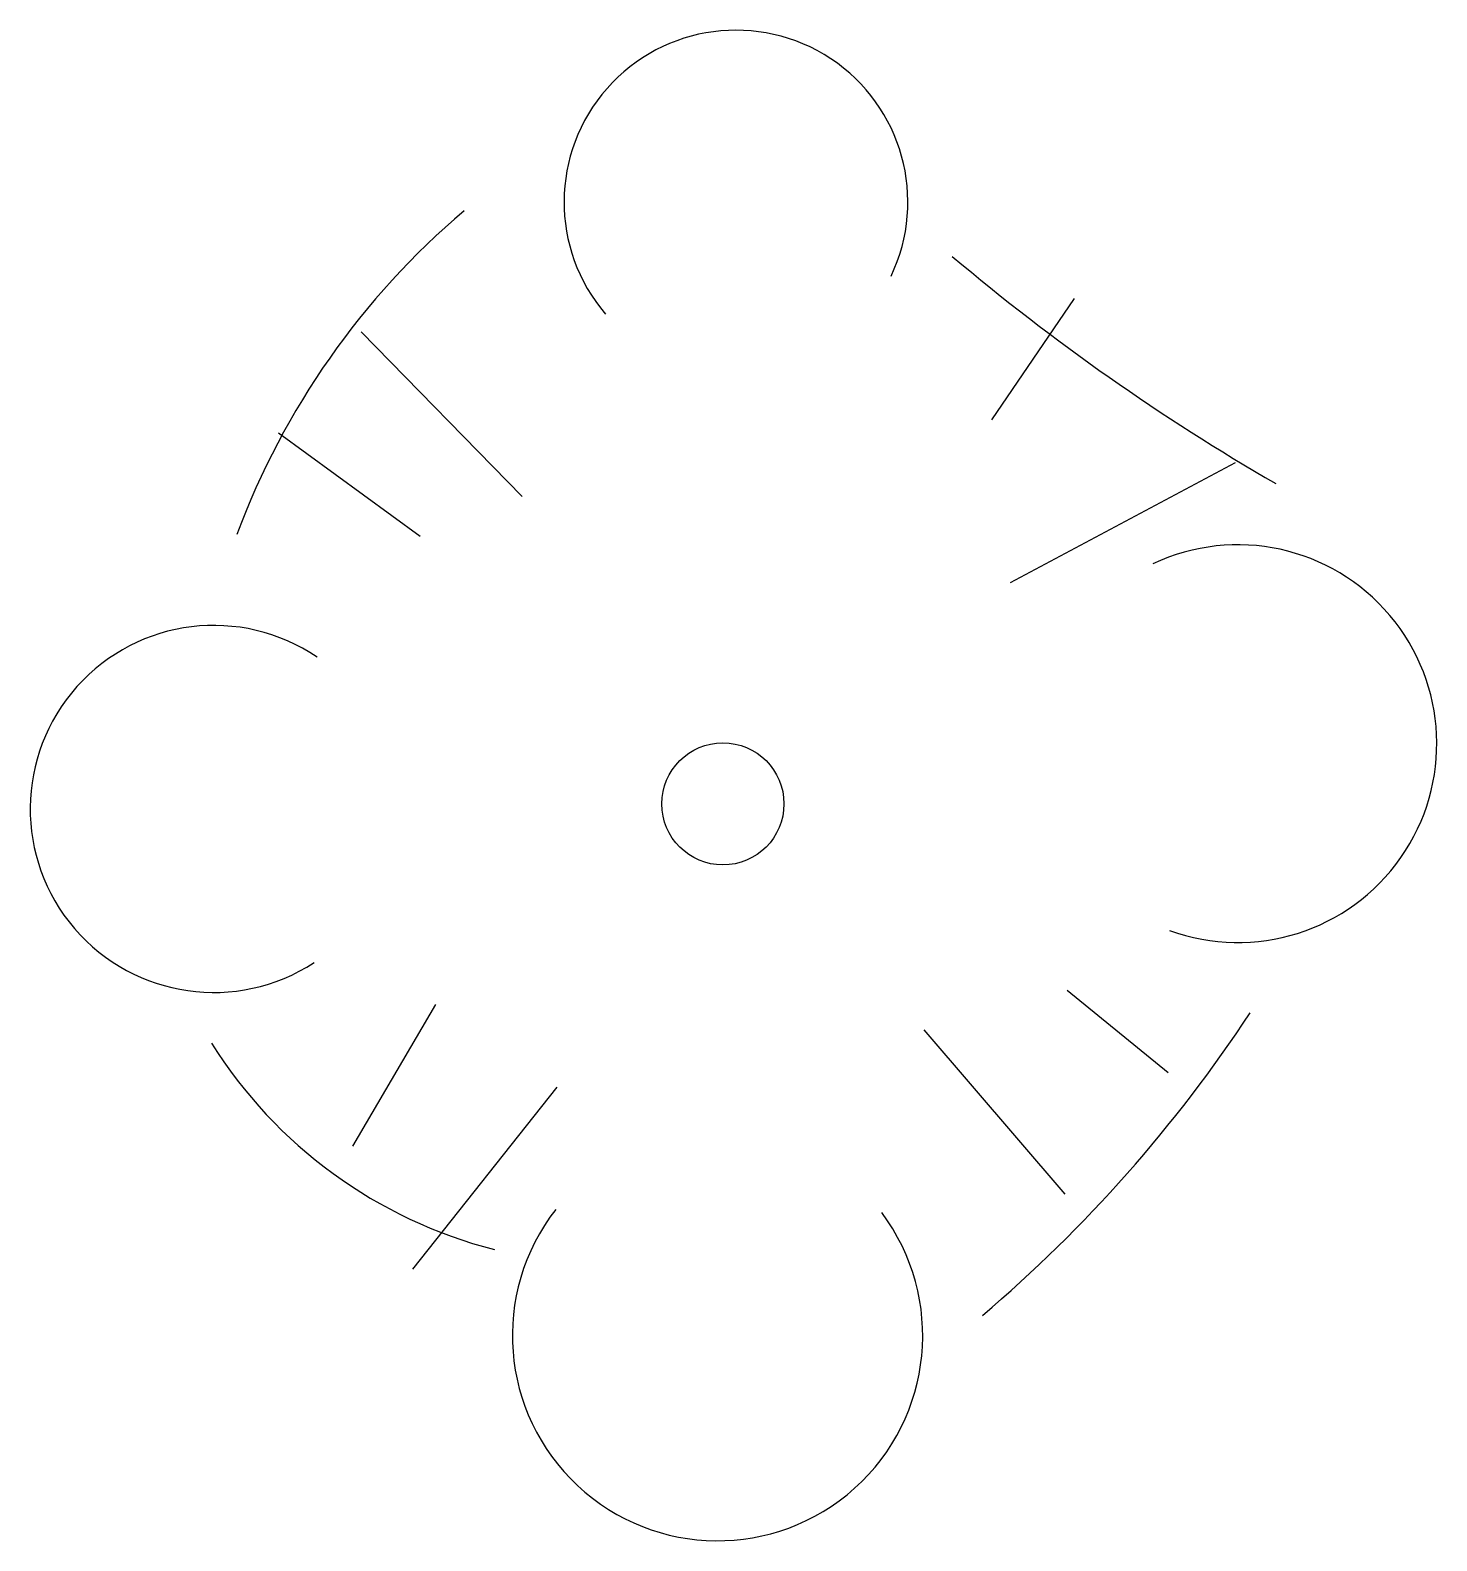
# Model space of a CAD drawing. Extents: x 80.82 to 87.73, y 58.34 to 65.76.
import ezdxf

# ---------------------------------------------------------------- set-up
doc = ezdxf.new("R2010")
doc.units = 0
doc.layers.add('49', color=1, linetype='CONTINUOUS')

msp = doc.modelspace()

# ---------------------------------------------------------------- linework, layer by layer
at = {"layer": '49', "color": 0}
for p, q in [((85.9444, 64.4406), (85.5384, 63.8446)), ((82.4428, 64.2756), (83.2347, 63.4677)), ((82.0378, 63.7796), (82.7327, 63.2727)), ((86.7363, 63.6326), (85.6304, 63.0437)), ((86.4064, 60.6359), (85.9104, 61.0409)), ((82.4028, 60.276), (82.8097, 60.9719)), ((85.9004, 60.041), (85.2085, 60.8479)), ((82.6967, 59.673), (83.4057, 60.5659))]:
    msp.add_line(p, q, dxfattribs=at)
msp.add_circle((84.2196, 61.9578), 0.3, dxfattribs=at)
for centre, radius, start, end in [((84.2839, 64.9137), 0.8442, 334.44582, 220.66851), ((85.436, 61.9373), 3.8458, 130.29766, 159.53941), ((92.4377, 73.0542), 10.9988, 229.85492, 239.98216), ((86.7488, 62.2534), 0.9769, 249.92036, 115.29342), ((81.7193, 61.9328), 0.9013, 55.73699, 303.11713), ((80.9479, 64.7905), 7.0175, 310.38258, 326.64278), ((83.6701, 62.0133), 2.3161, 212.08797, 255.69079), ((84.1935, 59.3456), 1.0075, 141.98849, 36.86563)]:
    msp.add_arc(centre, radius, start, end, dxfattribs=at)

doc.saveas('drawing.dxf')
